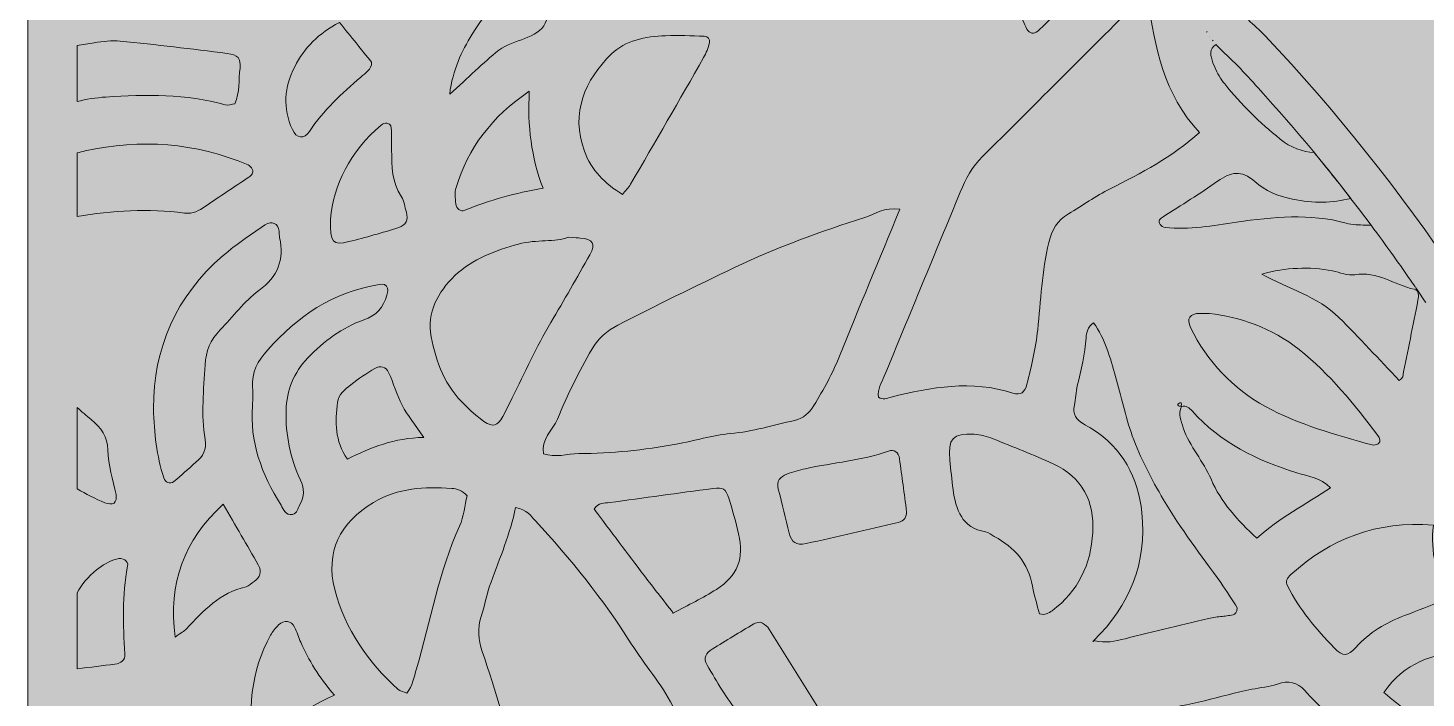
# Model space of a CAD drawing. Extents: x 31 to 2970, y -2969 to -30.
# Drawn here: x 31 to 744, y -1105 to -763 of the extents above; entities that cross this region are included whole.
import ezdxf

# ---------------------------------------------------------------- set-up
doc = ezdxf.new("R2010")
doc.units = 0
doc.header["$MEASUREMENT"] = 0
doc.layers.add('Layer 1', color=7, linetype='Continuous')

# ---------------------------------------------------------------- blocks, each defined once
blk = doc.blocks.new('block 2')
at = {"layer": 'Layer 1', "lineweight": 0}
blk.add_lwpolyline([(31.09, -751.16), (31.09, -776.51), (31.09, -807.81), (31.09, -833.54), (31.09, -864.28), (31.09, -929.41), (31.09, -980.06), (31.09, -1012.67), (31.09, -1041.24), (31.09, -1146.32), (31.09, -1159.54), (31.09, -1185.04), (31.09, -1225.46), (31.09, -1264.46), (31.09, -1302.1), (31.09, -1330.9), (31.09, -1333.8), (31.09, -1659.5)], dxfattribs=at)
for points, knots in [([(560.68, -586.58), (561.39, -585.88), (562.68, -585.75), (564.34, -585.1), (570.75, -596.66), (574.38, -609.49), (577.6, -622.05), (584.2, -647.72), (589.07, -673.84), (594.58, -699.78), (596.01, -706.51), (594.92, -712.13), (590.46, -718.24), (582.85, -728.64), (573.62, -737.31), (564.74, -746.41), (558.56, -752.76), (552.22, -758.95), (545.74, -765), (543.94, -766.68), (541.49, -766.32), (540.26, -763.93), (538.75, -760.99), (537.44, -757.91), (536.37, -754.79), (524.72, -720.83), (513.19, -686.83), (501.43, -652.91), (500.19, -649.32), (500.22, -646.68), (502.95, -643.98), (522.2, -624.86), (541.4, -605.69), (560.68, -586.58)], [0, 0, 0, 0, 1, 1, 1, 2, 2, 2, 3, 3, 3, 4, 4, 4, 5, 5, 5, 6, 6, 6, 7, 7, 7, 8, 8, 8, 9, 9, 9, 10, 10, 10, 11, 11, 11, 11]), ([(873.48, -1026.48), (868.33, -1034.56), (860.33, -1046.22), (852.48, -1054.99), (846.67, -1046.41), (842.21, -1037.06), (837.59, -1027.45), (792.06, -931.79), (734.36, -844.41), (661.55, -767.25), (656.25, -761.56), (648.9, -757.48), (647.71, -748.52), (644.55, -724.79), (661.94, -709.52), (686.55, -714.52), (710.17, -719.33), (729.09, -732.29), (745.36, -749.17), (779.02, -784.1), (807.59, -822.67), (827.44, -867.29), (846.4, -909.98), (858.56, -954.79), (865.36, -1000.75), (866.86, -1010.95), (869.29, -1019.37), (873.48, -1026.48)], [0, 0, 0, 0, 1, 1, 1, 2, 2, 2, 3, 3, 3, 4, 4, 4, 5, 5, 5, 6, 6, 6, 7, 7, 7, 8, 8, 8, 9, 9, 9, 9]), ([(298.28, -726.98), (298.28, -730.09), (298.71, -731.86), (298.21, -733.33), (295.16, -742.42), (298.65, -753.02), (294.78, -760.89), (290.78, -769.04), (278.68, -769.03), (271.15, -774.75), (262.79, -781.09), (255.67, -788.79), (246.03, -797.13), (247.59, -784.47), (252.14, -775.34), (257.47, -766.6), (267.35, -750.38), (282.07, -736.11), (298.28, -726.98)], [0, 0, 0, 0, 1, 1, 1, 2, 2, 2, 3, 3, 3, 4, 4, 4, 5, 5, 5, 6, 6, 6, 6]), ([(601.7, -748.57), (605.73, -772.83), (609.85, -797.37), (628.23, -816.6), (614.14, -829.3), (598.46, -837.47), (582.72, -845.34), (575.21, -849.1), (568.54, -854), (561.37, -858.18), (555.8, -861.43), (552.86, -866.44), (551.38, -872.78), (547.96, -887.45), (547.19, -902.44), (545.72, -917.32), (544.79, -926.78), (542.52, -935.87), (540.28, -945.01), (539.23, -949.31), (536.94, -950.84), (533.11, -949.6), (512.11, -942.77), (491.53, -946.52), (470.97, -951.67), (468.86, -952.2), (466.79, -953.31), (464.61, -951.6), (463.9, -947.61), (466.13, -944.35), (467.55, -940.9), (480.44, -909.63), (493.36, -878.36), (506.27, -847.09), (509.03, -840.4), (512.26, -834.16), (517.59, -828.9), (543.25, -803.53), (568.67, -777.93), (594.23, -752.46), (596.1, -750.59), (597.7, -747.98), (601.7, -748.57)], [0, 0, 0, 0, 1, 1, 1, 2, 2, 2, 3, 3, 3, 4, 4, 4, 5, 5, 5, 6, 6, 6, 7, 7, 7, 8, 8, 8, 9, 9, 9, 10, 10, 10, 11, 11, 11, 12, 12, 12, 13, 13, 13, 14, 14, 14, 14]), ([(189.88, -760.55), (195.8, -767.9), (200.99, -774.36), (206.24, -780.88), (206.35, -784.76), (203.03, -786.31), (200.69, -788.38), (191.13, -796.84), (181.68, -805.33), (174.54, -816.1), (171.77, -820.28), (167.93, -819.72), (165.84, -815.15), (160.86, -804.29), (161.74, -793.48), (167.05, -783.12), (171.94, -773.56), (179.18, -766.07), (189.88, -760.55)], [0, 0, 0, 0, 1, 1, 1, 2, 2, 2, 3, 3, 3, 4, 4, 4, 5, 5, 5, 6, 6, 6, 6]), ([(328.49, -776.61), (335.31, -769.8), (345.97, -767.68), (356.05, -767.3), (362.63, -767.05), (369.24, -767.38), (375.82, -767.63), (377.58, -767.7), (378.94, -769.08), (378.44, -770.92), (377.73, -773.53), (376.81, -776.17), (375.48, -778.5), (363.15, -800.06), (350.74, -821.56), (338.27, -843.03), (337.18, -844.89), (335.54, -846.43), (334.06, -848.23), (325.13, -842.74), (318.22, -835.93), (314.7, -826.19), (307.54, -806.43), (315.03, -790.03), (328.49, -776.61)], [0, 0, 0, 0, 1, 1, 1, 2, 2, 2, 3, 3, 3, 4, 4, 4, 5, 5, 5, 6, 6, 6, 7, 7, 7, 8, 8, 8, 8]), ([(632.03, -765.44), (631.98, -765.36), (631.93, -765.27), (631.88, -765.19), (631.93, -765.27), (631.98, -765.36), (632.03, -765.44)], [0, 0, 0, 0, 1, 1, 1, 2, 2, 2, 2]), ([(633.38, -767.53), (633.37, -767.52), (633.37, -767.51), (633.36, -767.49), (633.37, -767.51), (633.37, -767.52), (633.38, -767.53)], [0, 0, 0, 0, 1, 1, 1, 2, 2, 2, 2]), ([(56.09, -772.31), (59.02, -771.84), (61.96, -771.38), (64.9, -770.91), (69.26, -770.21), (73.79, -769.6), (78.14, -770.04), (96.32, -771.89), (114.48, -774.05), (132.61, -776.33), (138.06, -777.01), (139.74, -778.96), (139.16, -783.88), (138.44, -789.87), (139.16, -796.11), (136.53, -802.04), (134.89, -802.24), (133.13, -802.96), (131.68, -802.56), (111.63, -796.92), (91.19, -797.28), (70.71, -798.6), (65.8, -798.91), (60.84, -799.67), (56.09, -800.93), (56.09, -800.93), (56.09, -772.31), (56.09, -772.31)], [0, 0, 0, 0, 1, 1, 1, 2, 2, 2, 3, 3, 3, 4, 4, 4, 5, 5, 5, 6, 6, 6, 7, 7, 7, 8, 8, 8, 9, 9, 9, 9]), ([(686.64, -826.93), (680.6, -826.54), (674.77, -824.4), (669.32, -820.03), (658.87, -811.67), (649.46, -802.29), (641.03, -791.94), (638.97, -789.4), (637.23, -786.45), (635.99, -783.42), (633.25, -776.72), (632.95, -773.96), (636.75, -771.86), (638.02, -773.32), (639.4, -774.74), (640.9, -776.14), (648.36, -782.98), (655.09, -790.6), (661.9, -798.17), (680.93, -819.38), (698.81, -841.32), (715.65, -863.94), (714.72, -863.9), (713.78, -863.88), (712.83, -863.88), (709.52, -863.9), (706.08, -863.75), (702.91, -862.89), (684.3, -857.83), (665.81, -859.69), (647.07, -862.45), (635.09, -864.22), (622.96, -866.34), (610.69, -865.16), (609.77, -865.07), (608.61, -864.39), (608.1, -863.63), (606.87, -861.8), (608.27, -860.57), (609.64, -859.68), (618.92, -853.63), (628.46, -847.97), (637.45, -841.53), (644.14, -836.74), (649.6, -835.6), (656.4, -841.66), (661.69, -846.36), (668.23, -849.17), (675.66, -850.71), (686.23, -852.89), (696.06, -852.7), (705.29, -850.27), (699.2, -842.4), (692.99, -834.62), (686.64, -826.93)], [0, 0, 0, 0, 1, 1, 1, 2, 2, 2, 3, 3, 3, 4, 4, 4, 5, 5, 5, 6, 6, 6, 7, 7, 7, 8, 8, 8, 9, 9, 9, 10, 10, 10, 11, 11, 11, 12, 12, 12, 13, 13, 13, 14, 14, 14, 15, 15, 15, 16, 16, 16, 17, 17, 17, 18, 18, 18, 18]), ([(634.89, -769.59), (634.96, -769.69), (635.04, -769.78), (635.11, -769.87), (635.04, -769.78), (634.96, -769.69), (634.89, -769.59)], [0, 0, 0, 0, 1, 1, 1, 2, 2, 2, 2]), ([(293.63, -845.12), (279.51, -847.45), (266.45, -851.23), (253.78, -856.35), (251.54, -857.26), (249.4, -855.51), (249.13, -852.99), (248.83, -850.29), (248.51, -847.33), (249.28, -844.81), (255.44, -824.65), (267.32, -808.74), (286.61, -795.6), (285.65, -813.47), (287.59, -829.15), (293.63, -845.12)], [0, 0, 0, 0, 1, 1, 1, 2, 2, 2, 3, 3, 3, 4, 4, 4, 5, 5, 5, 5]), ([(211.19, -812.89), (211.92, -812.29), (213.13, -811.89), (214.08, -811.97), (216.24, -812.14), (216.3, -814.12), (216.37, -815.63), (216.52, -818.93), (216.32, -822.24), (216.4, -825.55), (216.61, -833.82), (216.47, -842.1), (221.48, -849.46), (222.95, -851.63), (223.1, -854.69), (223.94, -857.31), (225.18, -861.2), (223.64, -864.06), (220.09, -865.18), (211.7, -867.82), (203.21, -870.18), (194.68, -872.32), (186.41, -874.4), (184.94, -873.06), (185.27, -860.88), (186.78, -843.77), (194.95, -826.29), (211.19, -812.89)], [0, 0, 0, 0, 1, 1, 1, 2, 2, 2, 3, 3, 3, 4, 4, 4, 5, 5, 5, 6, 6, 6, 7, 7, 7, 8, 8, 8, 9, 9, 9, 9]), ([(56.09, -827.06), (57.46, -826.74), (58.84, -826.41), (60.22, -826.1), (88.61, -819.8), (116.35, -821.79), (143.25, -833.2), (144.14, -833.58), (145.01, -834.52), (145.42, -835.41), (146.29, -837.26), (145.02, -838.53), (143.64, -839.46), (136.3, -844.43), (128.86, -849.26), (121.57, -854.31), (118.29, -856.58), (115.12, -858.3), (110.85, -857.74), (92.37, -855.33), (74.15, -856.59), (56.09, -859.47), (56.09, -859.47), (56.09, -827.06), (56.09, -827.06)], [0, 0, 0, 0, 1, 1, 1, 2, 2, 2, 3, 3, 3, 4, 4, 4, 5, 5, 5, 6, 6, 6, 7, 7, 7, 8, 8, 8, 8]), ([(475.47, -855.85), (464.85, -881.65), (454.64, -906.19), (444.66, -930.82), (441.1, -939.6), (436.64, -947.84), (431.64, -955.86), (429.21, -959.77), (426.71, -962.42), (421.7, -963.55), (410.89, -965.98), (400.34, -969.18), (389.18, -970.25), (379.86, -971.15), (370.73, -973.94), (361.47, -975.62), (345.09, -978.61), (328.56, -980.42), (311.89, -980.44), (305.86, -980.44), (299.83, -982.8), (293.79, -980.49), (292.45, -973.1), (298.51, -968.69), (300.97, -962.83), (306.11, -950.55), (311.79, -938.56), (318.59, -927.06), (321.86, -921.52), (326.03, -917.9), (331.68, -914.98), (351.35, -904.81), (371.22, -895.14), (391.18, -885.56), (412.77, -875.19), (435.03, -867.28), (457.65, -860.04), (462.77, -858.4), (467.37, -854.62), (475.47, -855.85)], [0, 0, 0, 0, 1, 1, 1, 2, 2, 2, 3, 3, 3, 4, 4, 4, 5, 5, 5, 6, 6, 6, 7, 7, 7, 8, 8, 8, 9, 9, 9, 10, 10, 10, 11, 11, 11, 12, 12, 12, 13, 13, 13, 13]), ([(159.12, -866.95), (159.25, -868.05), (159.11, -869.19), (159.34, -870.26), (161.76, -881.62), (158.48, -890.11), (148.76, -897.3), (141.3, -902.81), (135.61, -910.68), (129.01, -917.4), (124.13, -922.38), (121.72, -928.2), (121.33, -935.2), (120.62, -947.92), (119.31, -960.62), (121.35, -973.31), (122.14, -978.25), (120.57, -981.8), (116.72, -984.86), (112.82, -987.95), (109.42, -991.67), (105.48, -994.7), (103.4, -996.3), (101.06, -995.1), (100.29, -992.75), (96.68, -981.61), (95.42, -970.09), (95.03, -957.42), (95, -926.75), (106.49, -900.15), (130.61, -879.41), (137.29, -873.67), (144.66, -868.69), (151.96, -863.72), (155.36, -861.39), (158.7, -863.17), (159.12, -866.95)], [0, 0, 0, 0, 1, 1, 1, 2, 2, 2, 3, 3, 3, 4, 4, 4, 5, 5, 5, 6, 6, 6, 7, 7, 7, 8, 8, 8, 9, 9, 9, 10, 10, 10, 11, 11, 11, 12, 12, 12, 12]), ([(727.07, -879.61), (723.32, -874.36), (719.52, -869.14), (715.66, -863.95), (719.52, -869.14), (723.32, -874.36), (727.07, -879.61)], [0, 0, 0, 0, 1, 1, 1, 2, 2, 2, 2]), ([(312.48, -870.53), (319.06, -871.06), (320.6, -873.42), (317.48, -879), (310.98, -890.62), (304.35, -902.17), (297.55, -913.62), (290.17, -926.04), (284.22, -939.14), (277.84, -952.06), (269.91, -968.12), (270.2, -971.21), (254.04, -955.91), (243.68, -946.1), (239.03, -933.91), (236.62, -920.82), (234.36, -908.57), (239.98, -898.03), (248.7, -889.68), (257.73, -881.02), (269.45, -876.85), (281.19, -873.57), (290.22, -871.06), (299.98, -872.79), (306.46, -870.13), (310.27, -870.38), (311.38, -870.45), (312.48, -870.53)], [0, 0, 0, 0, 1, 1, 1, 2, 2, 2, 3, 3, 3, 4, 4, 4, 5, 5, 5, 6, 6, 6, 7, 7, 7, 8, 8, 8, 9, 9, 9, 9]), ([(732.64, -887.5), (730.8, -884.87), (728.95, -882.25), (727.09, -879.64), (728.95, -882.25), (730.8, -884.87), (732.64, -887.5)], [0, 0, 0, 0, 1, 1, 1, 2, 2, 2, 2]), ([(739.56, -902.16), (736.97, -915.19), (734.39, -928.22), (731.76, -941.24), (731.68, -941.64), (731.13, -941.95), (729.99, -943.16), (719.73, -932.38), (709.77, -921.43), (699.28, -911.01), (688.51, -900.31), (673.54, -896.47), (660.05, -888.94), (672.13, -885.48), (684.17, -885), (695.99, -887.27), (699.79, -888), (703.78, -889.81), (707.37, -889.21), (718.68, -887.34), (727.53, -894.28), (737.6, -896.66), (740.24, -897.29), (740, -899.93), (739.56, -902.16)], [0, 0, 0, 0, 1, 1, 1, 2, 2, 2, 3, 3, 3, 4, 4, 4, 5, 5, 5, 6, 6, 6, 7, 7, 7, 8, 8, 8, 8]), ([(732.73, -887.63), (734.54, -890.22), (736.34, -892.82), (738.12, -895.43), (736.34, -892.82), (734.54, -890.22), (732.73, -887.63)], [0, 0, 0, 0, 1, 1, 1, 2, 2, 2, 2]), ([(145.56, -946.72), (144.92, -938.96), (148.26, -933.21), (153.32, -927.5), (168.48, -910.42), (186.36, -898.31), (209.21, -894.42), (210.8, -894.15), (212.55, -893.46), (213.81, -895.03), (214.93, -896.42), (214.37, -897.93), (213.98, -899.56), (212.42, -906.04), (208.56, -909.97), (202.24, -912.21), (191.1, -916.17), (181.9, -923.17), (173.76, -931.67), (166.55, -939.2), (162.92, -948.08), (162.65, -958.53), (162.32, -970.94), (164.86, -982.75), (169.95, -993.92), (172.02, -998.45), (171.98, -1002.29), (169.67, -1006.45), (168.64, -1008.3), (168.47, -1010.93), (165.98, -1011.46), (162.34, -1012.22), (161.4, -1008.82), (160.07, -1006.72), (150.14, -990.94), (143.94, -974.06), (145.6, -956.17), (145.6, -952.25), (145.78, -949.47), (145.56, -946.72)], [0, 0, 0, 0, 1, 1, 1, 2, 2, 2, 3, 3, 3, 4, 4, 4, 5, 5, 5, 6, 6, 6, 7, 7, 7, 8, 8, 8, 9, 9, 9, 10, 10, 10, 11, 11, 11, 12, 12, 12, 13, 13, 13, 13]), ([(738.31, -895.7), (740.06, -898.27), (741.81, -900.85), (743.54, -903.44), (741.81, -900.85), (740.06, -898.27), (738.31, -895.7)], [0, 0, 0, 0, 1, 1, 1, 2, 2, 2, 2]), ([(679.02, -927.42), (694.58, -939.76), (707.17, -955.39), (719.16, -971.29), (720.07, -972.5), (720.89, -974.2), (719.26, -975.44), (718.5, -976.02), (717.08, -976.29), (716.15, -976.03), (697.59, -970.76), (678.74, -965.74), (661.87, -956.44), (645.24, -947.27), (632.22, -933.57), (623.69, -916.2), (621.4, -911.54), (623.21, -909.01), (628.53, -908.93), (629.08, -908.92), (629.63, -908.93), (633.36, -908.93), (648.15, -910.65), (665.06, -916.34), (679.02, -927.42)], [0, 0, 0, 0, 1, 1, 1, 2, 2, 2, 3, 3, 3, 4, 4, 4, 5, 5, 5, 6, 6, 6, 7, 7, 7, 8, 8, 8, 8]), ([(609.89, -1003.96), (618.64, -1018.82), (629.06, -1032.29), (639, -1046.21), (642.18, -1050.66), (645.03, -1055.34), (647.48, -1059.09), (646.89, -1063.71), (644.06, -1062.73), (642.17, -1063.16), (640.02, -1063.64), (637.71, -1063.45), (635.57, -1063.96), (620.46, -1067.5), (605.35, -1070.99), (590.32, -1074.83), (585.16, -1076.15), (580.15, -1077.26), (574.93, -1075.96), (574.94, -1075.76), (574.81, -1075.72), (574.55, -1075.86), (574.49, -1075.84), (574.44, -1075.83), (574.38, -1075.81), (592.41, -1057.85), (601.56, -1036.37), (598.85, -1010.54), (596.95, -992.5), (589.07, -977.79), (573.41, -967.84), (572, -966.95), (570.53, -966.16), (569.09, -965.32), (565.4, -963.17), (563.38, -960.32), (564.41, -955.74), (565.14, -952.5), (565.07, -949.07), (565.93, -945.87), (568.1, -937.8), (569.71, -929.68), (570.4, -921.34), (570.62, -918.74), (571.11, -915.92), (574.2, -913.75), (580.2, -921.95), (582.63, -931.57), (585.35, -941.04), (588.25, -951.12), (590.43, -961.45), (593.95, -971.3), (598.03, -982.72), (603.65, -993.37), (609.89, -1003.96)], [0, 0, 0, 0, 1, 1, 1, 2, 2, 2, 3, 3, 3, 4, 4, 4, 5, 5, 5, 6, 6, 6, 7, 7, 7, 8, 8, 8, 9, 9, 9, 10, 10, 10, 11, 11, 11, 12, 12, 12, 13, 13, 13, 14, 14, 14, 15, 15, 15, 16, 16, 16, 17, 17, 17, 18, 18, 18, 18]), ([(221.83, -955.77), (224.59, -960.98), (228.38, -965.65), (232.81, -972.17), (217.9, -972.49), (205.87, -977.19), (193.98, -983.24), (187.29, -973.98), (187.7, -964.16), (188.86, -954.31), (189.34, -950.19), (192.77, -947.69), (195.71, -945.31), (199.54, -942.21), (203.68, -939.41), (207.95, -936.97), (210.53, -935.5), (213.58, -936.02), (214.93, -939.02), (217.41, -944.52), (219.03, -950.46), (221.83, -955.77)], [0, 0, 0, 0, 1, 1, 1, 2, 2, 2, 3, 3, 3, 4, 4, 4, 5, 5, 5, 6, 6, 6, 7, 7, 7, 7]), ([(617.18, -955.28), (618.9, -953.61), (619.17, -954.7), (618.83, -956.28), (617.8, -956.53), (616.76, -955.69), (617.18, -955.28)], [0, 0, 0, 0, 1, 1, 1, 2, 2, 2, 2]), ([(56.09, -956.87), (58.44, -958.99), (60.84, -961.08), (63.32, -963.09), (68.45, -967.25), (71.57, -971.93), (71.8, -978.47), (72.07, -986.31), (74.22, -993.79), (76.02, -1001.34), (76.34, -1002.7), (75.92, -1005.07), (75, -1005.67), (73.89, -1006.39), (71.67, -1006.19), (70.28, -1005.59), (65.35, -1003.45), (60.63, -1001.05), (56.09, -998.45), (56.09, -998.45), (56.09, -956.87), (56.09, -956.87)], [0, 0, 0, 0, 1, 1, 1, 2, 2, 2, 3, 3, 3, 4, 4, 4, 5, 5, 5, 6, 6, 6, 7, 7, 7, 7]), ([(618.99, -956.45), (621.37, -955.74), (623.06, -957.06), (624.48, -958.65), (638.91, -974.88), (657.52, -983.89), (677.84, -990.26), (683.49, -992.03), (689.87, -992.62), (695.04, -997.93), (682.2, -1006.31), (668.73, -1013.36), (657.41, -1023.62), (647.52, -1014.28), (639.18, -1005.47), (634.08, -993.38), (630.29, -984.41), (623.13, -976.91), (619.95, -967.33), (618.75, -963.71), (617.26, -960.24), (618.99, -956.45)], [0, 0, 0, 0, 1, 1, 1, 2, 2, 2, 3, 3, 3, 4, 4, 4, 5, 5, 5, 6, 6, 6, 7, 7, 7, 7]), ([(573.79, -1020.62), (572.91, -1036.91), (566.46, -1050.57), (553.12, -1060.55), (551.27, -1061.93), (549.36, -1062.82), (546.59, -1062.24), (545.44, -1057.66), (543.97, -1052.92), (543.08, -1048.09), (540.91, -1036.24), (533.97, -1028.18), (523.6, -1022.68), (522.13, -1021.9), (520.75, -1020.65), (519.2, -1020.38), (506.92, -1018.25), (504.06, -1009), (502.61, -998.69), (501.92, -993.75), (501.5, -988.77), (500.95, -983.81), (499.76, -973.03), (502.68, -969.76), (513.31, -970.59), (516.57, -970.84), (519.91, -971.7), (522.96, -972.91), (533.24, -976.98), (543.52, -981.07), (553.59, -985.64), (568.54, -992.41), (574.66, -1004.74), (573.79, -1020.62)], [0, 0, 0, 0, 1, 1, 1, 2, 2, 2, 3, 3, 3, 4, 4, 4, 5, 5, 5, 6, 6, 6, 7, 7, 7, 8, 8, 8, 9, 9, 9, 10, 10, 10, 11, 11, 11, 11]), ([(469.62, -979.19), (472.71, -978.1), (474.86, -979.71), (475.32, -983.16), (476.48, -991.94), (477.67, -1000.72), (478.93, -1010.12), (478.94, -1012.57), (477.74, -1014.86), (474.57, -1015.59), (458.96, -1019.23), (443.37, -1022.94), (427.71, -1026.33), (422.63, -1027.44), (420.24, -1025.66), (419.09, -1021.08), (417.21, -1013.58), (415.51, -1006.04), (413.51, -998.57), (412.38, -994.38), (414.58, -992.21), (417.87, -990.9), (420.93, -989.68), (424.18, -988.85), (427.42, -988.14), (441.46, -985.05), (455.93, -984.03), (469.62, -979.19)], [0, 0, 0, 0, 1, 1, 1, 2, 2, 2, 3, 3, 3, 4, 4, 4, 5, 5, 5, 6, 6, 6, 7, 7, 7, 8, 8, 8, 9, 9, 9, 9]), ([(207.12, -1005.43), (219.88, -997.79), (233.17, -997.24), (247.05, -998.2), (249.75, -998.38), (252.51, -999.1), (254.89, -1001.99), (253.73, -1006.85), (253.27, -1012.52), (251.06, -1017.39), (240.48, -1040.71), (236.31, -1065.91), (229.09, -1090.2), (227.84, -1094.42), (227.18, -1098.81), (224.12, -1102.58), (222.67, -1101.98), (220.87, -1101.72), (219.76, -1100.7), (204.42, -1086.64), (192.72, -1070.25), (187.44, -1049.75), (182.57, -1030.83), (190.05, -1015.65), (207.12, -1005.43)], [0, 0, 0, 0, 1, 1, 1, 2, 2, 2, 3, 3, 3, 4, 4, 4, 5, 5, 5, 6, 6, 6, 7, 7, 7, 8, 8, 8, 8]), ([(381.99, -1049.67), (375.09, -1054.06), (367.66, -1057.61), (360.01, -1061.79), (354.73, -1054.98), (349.95, -1048.93), (345.3, -1042.79), (336.67, -1031.41), (328.11, -1019.99), (319.72, -1008.86), (321.9, -1005.13), (324.93, -1005.82), (327.45, -1005.46), (345.01, -1002.99), (362.58, -1000.59), (380.15, -998.24), (385.57, -997.51), (386.64, -998.13), (388.4, -1003.71), (390.24, -1009.52), (391.98, -1015.38), (393.31, -1021.33), (396.16, -1034.02), (392.82, -1042.77), (381.99, -1049.67)], [0, 0, 0, 0, 1, 1, 1, 2, 2, 2, 3, 3, 3, 4, 4, 4, 5, 5, 5, 6, 6, 6, 7, 7, 7, 8, 8, 8, 8]), ([(148.49, -1037.22), (150.49, -1040.7), (149.5, -1043.47), (146.35, -1045.66), (144.99, -1046.6), (143.73, -1048.03), (142.23, -1048.36), (129.08, -1051.34), (120.48, -1060.61), (111.83, -1069.88), (110.77, -1071.02), (109.27, -1071.75), (106.06, -1074.02), (102.66, -1046.33), (110.52, -1024.83), (130.58, -1006.19), (137, -1017.31), (142.75, -1027.26), (148.49, -1037.22)], [0, 0, 0, 0, 1, 1, 1, 2, 2, 2, 3, 3, 3, 4, 4, 4, 5, 5, 5, 6, 6, 6, 6]), ([(338.58, -1077.4), (345.36, -1088.16), (353.86, -1097.76), (359.79, -1109.19), (362.57, -1114.54), (363.58, -1119.39), (361.86, -1125), (359.92, -1131.35), (358.52, -1137.92), (356.04, -1144.05), (346.28, -1168.21), (336.17, -1192.23), (326.21, -1216.31), (324.96, -1219.35), (324.26, -1222.73), (320.55, -1223.95), (311.84, -1207.28), (303.01, -1190.68), (294.5, -1173.91), (292.51, -1170), (291.65, -1165.53), (290.24, -1161.32), (288.15, -1155.03), (286.64, -1148.45), (283.81, -1142.5), (274.46, -1122.87), (269.77, -1101.68), (262.61, -1081.32), (260.5, -1075.32), (260.11, -1069.6), (262.11, -1063.52), (264.02, -1057.74), (264.99, -1051.63), (267.11, -1045.94), (271.75, -1033.51), (276.78, -1021.23), (279.65, -1007.89), (285.55, -1009.18), (287.31, -1012.15), (289.54, -1014.56), (307.66, -1034.12), (324.33, -1054.78), (338.58, -1077.4)], [0, 0, 0, 0, 1, 1, 1, 2, 2, 2, 3, 3, 3, 4, 4, 4, 5, 5, 5, 6, 6, 6, 7, 7, 7, 8, 8, 8, 9, 9, 9, 10, 10, 10, 11, 11, 11, 12, 12, 12, 13, 13, 13, 14, 14, 14, 14]), ([(752.77, -1055.18), (745.86, -1057.9), (739.3, -1060.53), (732.69, -1063.07), (723.26, -1066.7), (714.78, -1071.61), (707.9, -1079.27), (703.72, -1083.94), (701.33, -1084.11), (696.87, -1079.51), (687.65, -1069.97), (679.14, -1059.77), (672.98, -1047.89), (671.84, -1045.69), (672.96, -1043.78), (674.78, -1042.13), (695, -1023.75), (718.44, -1014.7), (747.42, -1016.87), (745.6, -1030.95), (749.84, -1042.52), (752.77, -1055.18)], [0, 0, 0, 0, 1, 1, 1, 2, 2, 2, 3, 3, 3, 4, 4, 4, 5, 5, 5, 6, 6, 6, 7, 7, 7, 7]), ([(56.09, -1051.47), (58.43, -1047.3), (61.7, -1043.37), (66.1, -1039.72), (69.15, -1037.19), (72.39, -1035.29), (76.2, -1034.22), (79.38, -1033.33), (82.42, -1035.03), (81.86, -1037.89), (78.93, -1052.72), (79.53, -1067.62), (80.49, -1082.56), (80.71, -1085.98), (78.39, -1087.42), (75.39, -1087.82), (69.18, -1088.64), (62.95, -1089.36), (56.09, -1090.18), (56.09, -1090.18), (56.09, -1051.47), (56.09, -1051.47)], [0, 0, 0, 0, 1, 1, 1, 2, 2, 2, 3, 3, 3, 4, 4, 4, 5, 5, 5, 6, 6, 6, 7, 7, 7, 7]), ([(187.29, -1103.65), (170.68, -1110.97), (158.37, -1120.8), (146.47, -1134.79), (142.89, -1111.39), (144.53, -1091.61), (154.77, -1072.99), (155.81, -1071.09), (157.33, -1069.4), (158.84, -1067.82), (161.53, -1065.01), (165.32, -1065.55), (166.98, -1068.97), (168.18, -1071.45), (169.02, -1074.11), (170.14, -1076.64), (174.18, -1085.73), (179.22, -1094.24), (187.29, -1103.65)], [0, 0, 0, 0, 1, 1, 1, 2, 2, 2, 3, 3, 3, 4, 4, 4, 5, 5, 5, 6, 6, 6, 6]), ([(435.37, -1112.46), (436.69, -1114.58), (436.19, -1116.82), (434.29, -1118.32), (429.96, -1121.72), (425.47, -1124.91), (421.06, -1128.2), (408.11, -1137.88), (408.35, -1137.75), (400.46, -1124.4), (395.71, -1116.37), (390.02, -1108.89), (384.9, -1101.08), (382.2, -1096.94), (379.79, -1092.6), (377.25, -1088.35), (375.06, -1084.67), (376.66, -1082.11), (379.82, -1080.16), (386.85, -1075.82), (393.92, -1071.54), (401.01, -1067.32), (401.9, -1066.79), (403.08, -1066.74), (404.45, -1066.39), (405.6, -1067.17), (407.38, -1067.79), (408.18, -1069.04), (417.34, -1083.45), (426.37, -1097.94), (435.37, -1112.46)], [0, 0, 0, 0, 1, 1, 1, 2, 2, 2, 3, 3, 3, 4, 4, 4, 5, 5, 5, 6, 6, 6, 7, 7, 7, 8, 8, 8, 9, 9, 9, 10, 10, 10, 10]), ([(573.85, -1076.35), (573.96, -1076.24), (574.07, -1076.12), (574.19, -1076.01), (574.2, -1076.03), (574.21, -1076.04), (574.22, -1076.06), (574.11, -1076.14), (573.98, -1076.24), (573.85, -1076.35)], [0, 0, 0, 0, 1, 1, 1, 2, 2, 2, 3, 3, 3, 3]), ([(768.13, -1085.57), (766.85, -1089.76), (765.31, -1093.88), (763.85, -1098.02), (761.64, -1104.23), (759.27, -1110.4), (758.97, -1117.1), (758.45, -1128.58), (753.72, -1126.85), (747.98, -1122.77), (739.12, -1116.48), (730.88, -1109.31), (722.16, -1102.34), (732.4, -1086.79), (747.67, -1082.96), (763.54, -1080.36), (766.38, -1079.89), (768.94, -1082.89), (768.13, -1085.57)], [0, 0, 0, 0, 1, 1, 1, 2, 2, 2, 3, 3, 3, 4, 4, 4, 5, 5, 5, 6, 6, 6, 6]), ([(654.89, -1100.65), (659.24, -1099.77), (663.77, -1099.43), (667.91, -1097.96), (673.39, -1096.02), (678.36, -1097.15), (681.65, -1101.04), (689.23, -1110.01), (698.66, -1116.77), (707.3, -1124.46), (708.02, -1125.09), (708.18, -1126.35), (708.64, -1127.42), (707.18, -1130.72), (704.04, -1129.66), (701.51, -1129.93), (698.76, -1130.22), (695.97, -1130.1), (693.19, -1130.16), (682.12, -1130.41), (670.96, -1129.49), (660.14, -1132.86), (658.56, -1133.35), (656.8, -1133.29), (655.25, -1133.84), (645.79, -1137.18), (641.85, -1146.17), (646.33, -1155.34), (649.49, -1161.83), (653.98, -1167.54), (659.07, -1172.74), (664.9, -1178.69), (670.6, -1184.75), (676.24, -1190.88), (678.05, -1192.86), (680.22, -1194.88), (679.31, -1198.42), (677.93, -1198.76), (676.3, -1199.71), (674.93, -1199.41), (663.51, -1196.95), (651.97, -1196.59), (640.35, -1196.91), (636.19, -1197.02), (633.24, -1194.9), (630.97, -1191.18), (626.37, -1183.59), (620.98, -1176.48), (616.51, -1168.83), (609.79, -1157.33), (603.15, -1145.87), (594.5, -1135.6), (589.99, -1130.24), (586.82, -1123.76), (583.03, -1117.77), (590.55, -1111.94), (598.87, -1111.45), (606.16, -1110.85), (622.94, -1109.47), (638.63, -1103.91), (654.89, -1100.65)], [0, 0, 0, 0, 1, 1, 1, 2, 2, 2, 3, 3, 3, 4, 4, 4, 5, 5, 5, 6, 6, 6, 7, 7, 7, 8, 8, 8, 9, 9, 9, 10, 10, 10, 11, 11, 11, 12, 12, 12, 13, 13, 13, 14, 14, 14, 15, 15, 15, 16, 16, 16, 17, 17, 17, 18, 18, 18, 19, 19, 19, 20, 20, 20, 20])]:
    blk.add_open_spline(points, degree=3, knots=knots, dxfattribs=at)

msp = doc.modelspace()

# ---------------------------------------------------------------- hatches: boundary and pattern name
at = {"layer": 'Layer 1', "true_color": 0xf8ec23}
h = msp.add_hatch(color=2, dxfattribs=at)
h.dxf.hatch_style = 2
h.paths.add_polyline_path([(2944.18, -30.37), (2908.97, -30.37), (2876.43, -30.37), (2852.69, -30.37), (2826.67, -30.37), (2789.09, -30.37), (2741.76, -30.37), (2619.81, -30.37), (2571.38, -30.37), (2533.69, -30.37), (2448.77, -30.37), (2417.53, -30.37), (2347.21, -30.37), (2307.57, -30.37), (2246.73, -30.37), (2221.16, -30.37), (2190.08, -30.37), (2164.16, -30.37), (2133.56, -30.37), (2063.65, -30.37), (2014.14, -30.37), (1982.09, -30.37), (1958.8, -30.37), (1857.85, -30.37), (1838.29, -30.37), (1812.45, -30.37), (1776.54, -30.37), (1705.12, -30.37), (1693.97, -30.37), (1305.87, -30.37), (1295.4, -30.37), (1223.78, -30.37), (1188.69, -30.37), (1163.24, -30.37), (1143.18, -30.37), (1041.74, -30.37), (1018.95, -30.37), (986.89, -30.37), (937, -30.37), (867.24, -30.37), (837.19, -30.37), (810.44, -30.37), (779.68, -30.37), (754.38, -30.37), (694, -30.37), (654.14, -30.37), (583.33, -30.37), (552.07, -30.37), (466.96, -30.37), (429.55, -30.37), (381.07, -30.37), (259.09, -30.37), (211.91, -30.37), (174.17, -30.37), (148.47, -30.37), (124.27, -30.37), (91.92, -30.37), (56.46, -30.37), (31.09, -30.37), (31.09, -54.87), (31.09, -89.2), (31.09, -179.23), (31.09, -214.96), (31.09, -260.42), (31.09, -378.66), (31.09, -426.62), (31.09, -476.43), (31.09, -550.35), (31.09, -581.86), (31.09, -654.17), (31.09, -694.22), (31.09, -751.16), (31.09, -776.51), (31.09, -807.81), (31.09, -833.54), (31.09, -864.28), (31.09, -929.41), (31.09, -980.06), (31.09, -1012.67), (31.09, -1041.24), (31.09, -1146.32), (31.09, -1159.54), (31.09, -1185.04), (31.09, -1225.46), (31.09, -1264.46), (31.09, -1302.1), (31.09, -1330.9), (31.09, -1333.8), (31.09, -1659.5), (31.09, -1662.34), (31.09, -1692.17), (31.09, -1724.32), (31.09, -1767.8), (31.09, -1808.18), (31.09, -1833.57), (31.09, -1847.38), (31.09, -1951.45), (31.09, -1980.34), (31.09, -2013.39), (31.09, -2063.61), (31.09, -2128.98), (31.09, -2159.42), (31.09, -2185.19), (31.09, -2216.74), (31.09, -2242.12), (31.09, -2299.96), (31.09, -2339.09), (31.09, -2410.8), (31.09, -2442.9), (31.09, -2533.87), (31.09, -2572.78), (31.09, -2613.33), (31.09, -2734.99), (31.09, -2775.34), (31.09, -2815.97), (31.09, -2837.4), (31.09, -2855.37), (31.09, -2914.54), (31.09, -2942.89), (31.09, -2969.08), (61.08, -2969.08), (98.82, -2969.08), (121.32, -2969.08), (140.38, -2969.08), (192.11, -2969.08), (227.2, -2969.08), (265.97, -2969.08), (381.87, -2969.08), (425.52, -2969.08), (472.93, -2969.08), (556.42, -2969.08), (588.3, -2969.08), (661.31, -2969.08), (701.61, -2969.08), (755.29, -2969.08), (780.94, -2969.08), (812.66, -2969.08), (838.34, -2969.08), (868.66, -2969.08), (928.97, -2969.08), (980.13, -2969.08), (1014.44, -2969.08), (1044.71, -2969.08), (1159.36, -2969.08), (1161.89, -2969.08), (1189.21, -2969.08), (1228.25, -2969.08), (1257.32, -2969.08), (1304.05, -2969.08), (1332.71, -2969.08), (1345.63, -2969.08), (1549.53, -2969.08), (1552.94, -2969.08), (1655.88, -2969.08), (1668.07, -2969.08), (1698.17, -2969.08), (1745.16, -2969.08), (1772.87, -2969.08), (1811.64, -2969.08), (1837.9, -2969.08), (1842.16, -2969.08), (1956.12, -2969.08), (1986.47, -2969.08), (2020.31, -2969.08), (2071.92, -2969.08), (2131.91, -2969.08), (2162.52, -2969.08), (2188.51, -2969.08), (2219.83, -2969.08), (2245.37, -2969.08), (2299.41, -2969.08), (2338.94, -2969.08), (2412.49, -2969.08), (2444.43, -2969.08), (2527.68, -2969.08), (2575.35, -2969.08), (2619.15, -2969.08), (2735.05, -2969.08), (2773.63, -2969.08), (2808.84, -2969.08), (2860.46, -2969.08), (2879.52, -2969.08), (2902.08, -2969.08), (2939.92, -2969.08), (2969.81, -2969.08), (2969.81, -2942.73), (2969.81, -2914.13), (2969.81, -2855.29), (2969.81, -2837.47), (2969.81, -2815.6), (2969.81, -2775.48), (2969.81, -2734.73), (2969.81, -2612.77), (2969.81, -2572.98), (2969.81, -2534.23), (2969.81, -2442.57), (2969.81, -2411.31), (2969.81, -2338.83), (2969.81, -2299.34), (2969.81, -2242.28), (2969.81, -2216.54), (2969.81, -2185.15), (2969.81, -2159.91), (2969.81, -2128.52), (2969.81, -2063.9), (2969.81, -2012.99), (2969.81, -1980.37), (2969.81, -1953.17), (2969.81, -1847.02), (2969.81, -1833.85), (2969.81, -1808.18), (2969.81, -1767.81), (2969.81, -1734.67), (2969.81, -1724.8), (2969.81, -1722.79), (2969.81, -1691.31), (2969.81, -1661.53), (2969.81, -1659.28), (2969.81, -1333.77), (2969.81, -1332.32), (2969.81, -1301.96), (2969.81, -1268.37), (2969.81, -1225.53), (2969.81, -1185.01), (2969.81, -1159.4), (2969.81, -1146.18), (2969.81, -1041.54), (2969.81, -1012.82), (2969.81, -979.73), (2969.81, -929.19), (2969.81, -864.38), (2969.81, -833.55), (2969.81, -807.53), (2969.81, -776.69), (2969.81, -750.67), (2969.81, -693.88), (2969.81, -654.2), (2969.81, -581.78), (2969.81, -550.3), (2969.81, -476.43), (2969.81, -426.65), (2969.81, -378.66), (2969.81, -260.89), (2969.81, -215.3), (2969.81, -179.55), (2969.81, -89.28), (2969.81, -54.9), (2969.81, -30.37)])

# ---------------------------------------------------------------- linework, layer by layer
at = {"layer": 'Layer 1', "lineweight": 0}
msp.add_lwpolyline([(31.09, -751.16), (31.09, -776.51), (31.09, -807.81), (31.09, -833.54), (31.09, -864.28), (31.09, -929.41), (31.09, -980.06), (31.09, -1012.67), (31.09, -1041.24), (31.09, -1146.32), (31.09, -1159.54), (31.09, -1185.04), (31.09, -1225.46), (31.09, -1264.46), (31.09, -1302.1), (31.09, -1330.9), (31.09, -1333.8), (31.09, -1659.5)], dxfattribs=at)

# ---------------------------------------------------------------- block references
at = {"layer": 'Layer 1'}
msp.add_blockref('block 2', (0, 0), dxfattribs=at)

doc.saveas('drawing.dxf')
